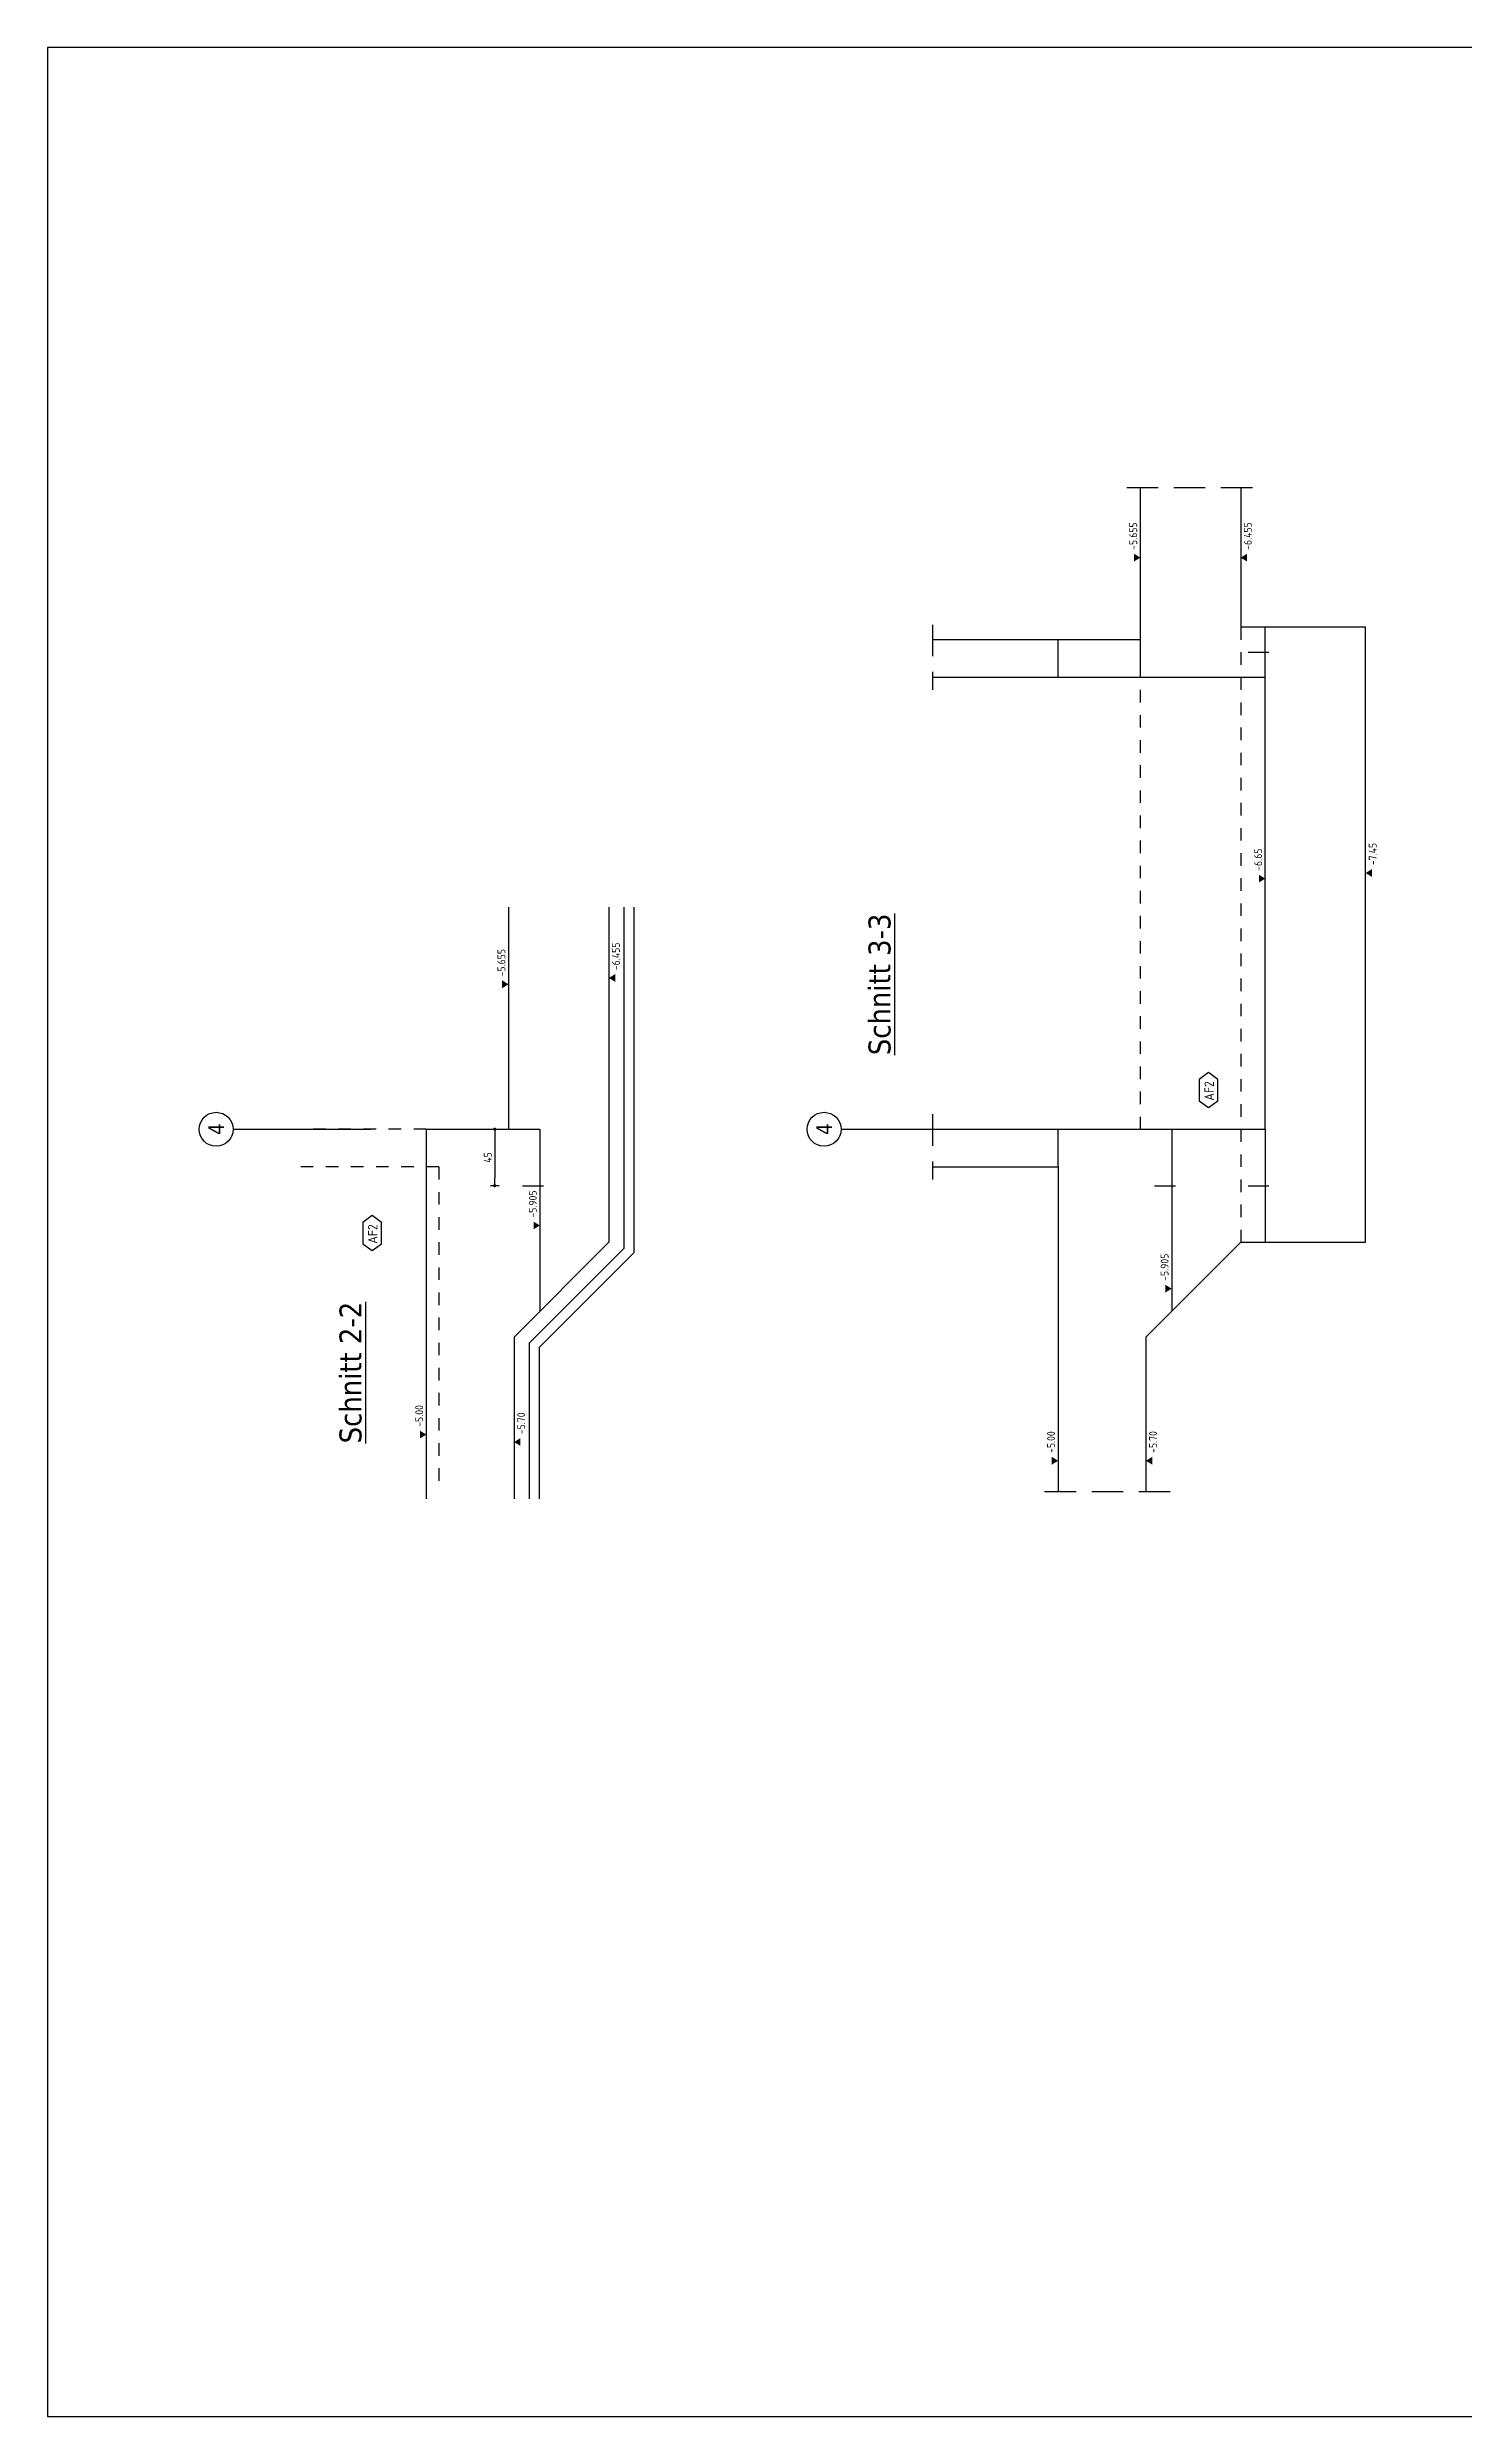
# Model space of a CAD drawing. Extents: x -13.2 to 53.1, y -36.8 to 21.9.
# Drawn here: x 15.91 to 27.19, y -36.78 to -17.9 of the extents above; entities that cross this region are included whole.
import ezdxf

# ---------------------------------------------------------------- set-up
doc = ezdxf.new("R2010")
doc.units = 0
doc.header["$LTSCALE"] = 0.25
for name, pattern in [('AUSGEZOGEN', [1000.01, 1000, 0.01]), ('GESTRICHELTX2', [1.5, 1, -0.5]), ('HIDDEN', [0.375, 0.25, -0.125]), ('STRICHPUNKT2', [0.55, 0.25, -0.125, 0.05, -0.125])]:
    doc.linetypes.add(name, pattern=pattern)
for name, color, linetype in [('ACHSEN', 7, 'Continuous'), ('AFB', 7, 'Continuous'), ('AFU', 7, 'Continuous'), ('BETON', 7, 'Continuous'), ('HILFE', 7, 'Continuous'), ('koten', 7, 'Continuous'), ('MASSE', 7, 'Continuous'), ('OBJEKT', 7, 'Continuous'), ('SFP_Achsen', 7, 'Continuous'), ('TEXT', 7, 'Continuous'), ('VERDECKT', 7, 'Continuous')]:
    doc.layers.add(name, color=color, linetype=linetype)
doc.layers.add('NOPLOT', color=7, linetype='Continuous', plot=False)
doc.styles.add('helv', font='tahoma.ttf')
doc.styles.add('txt', font='isocp.shx')
doc.linetypes.add('AFU_50K', pattern='A,0.15,["/",Standard,S=0.2,R=0,X=-0.01,Y=-0.1],0.07,["/",Standard,S=0.2,R=0,X=-0.01,Y=-0.1],0.15', length=0.37)
doc.linetypes.add('AFU_50L', pattern='A,0.75,["/",Standard,S=0.2,R=0,X=-0.01,Y=-0.1],0.07,["/",Standard,S=0.2,R=0,X=-0.01,Y=-0.1],0.75', length=1.57)
doc.linetypes.add('AFU_50M', pattern='A,0.45,["/",Standard,S=0.2,R=0,X=-0.01,Y=-0.1],0.07,["/",Standard,S=0.2,R=0,X=-0.01,Y=-0.1],0.45', length=0.97)
doc.dimstyles.new('DOT_I', dxfattribs={"dimscale": 0.25, "dimtxt": 0.25, "dimasz": 0.25, "dimexe": 0.1, "dimexo": 0.3, "dimgap": 0.1, "dimtad": 1, "dimdec": 3, "dimzin": 3, "dimtxsty": 'txt', "dimblk": 'DOT', "dimblk1": 'DOT', "dimblk2": 'DOT', "dimsah": 1, "dimcen": 0.1, "dimse1": 1, "dimse2": 1, "dimazin": 0, "dimtfac": 1, "dimtdec": 4, "dimtix": 1, "dimtmove": 2, "dimatfit": 3, "dimfxl": 0, "dimtvp": 1, "dimtolj": 1, "dimtzin": 0, "dimarcsym": 0})

# ---------------------------------------------------------------- blocks, each defined once
blk = doc.blocks.new('DOT')
at = {"layer": 'MASSE', "color": 7, "linetype": 'Continuous'}
for p, q in [((0, 0), (-1, 0)), ((0, 0.54), (0, -0.54))]:
    blk.add_line(p, q, dxfattribs=at)
at = {"layer": 'MASSE', "color": 7, "linetype": 'Continuous', "const_width": 0.2}
blk.add_lwpolyline([(-0.1, 0, 1), (0.1, 0, 1)], format="xyb", close=True, dxfattribs=at)
blk = doc.blocks.new('*D16')
at = {"layer": 'Defpoints', "color": 0, "linetype": 'AUSGEZOGEN', "transparency": 16777216}
for p in [(19.476, -26.523), (19.476, -26.973), (19.476, -26.973)]:
    blk.add_point(p, dxfattribs=at)
at = {"layer": 'MASSE', "color": 0, "linetype": 'AUSGEZOGEN', "lineweight": -2, "transparency": 16777216}
blk.add_line((19.476, -26.586), (19.476, -26.911), dxfattribs=at)
at = {"layer": 'MASSE', "color": 0, "linetype": 'AUSGEZOGEN', "lineweight": -2, "transparency": 16777216, "xscale": 0.0625, "yscale": 0.0625, "zscale": 0.0625}
for p, rotation in [((19.476, -26.523), 90), ((19.476, -26.973), 270)]:
    blk.add_blockref('DOT', p, dxfattribs=dict(at, rotation=rotation))
at = {"layer": 'MASSE', "color": 0, "linetype": 'AUSGEZOGEN', "transparency": 16777216, "insert": (19.42, -26.748), "char_height": 0.0625, "attachment_point": 5, "rotation": 90, "style": 'txt'}
blk.add_mtext('\\A1;45', dxfattribs=at)
blk = doc.blocks.new('okrd_o')
at = {"layer": 'koten', "color": 7, "linetype": 'Continuous'}
blk.add_solid([(-0.125, 0.202), (0.125, 0.202), (0, 0)], dxfattribs=at)
at = {"layer": 'koten', "style": 'txt'}
blk.add_attdef('OKRD', (0.25, 0.1), '', height=0.25, dxfattribs=at)
blk = doc.blocks.new('okrd_u')
at = {"layer": 'koten', "color": 7, "linetype": 'Continuous'}
blk.add_solid([(-0.125, -0.202), (0.125, -0.202), (0, 0)], dxfattribs=at)
at = {"layer": 'koten', "style": 'txt'}
blk.add_attdef('OKRD', (0.25, -0.35), '', height=0.25, dxfattribs=at)

msp = doc.modelspace()

# ---------------------------------------------------------------- linework, layer by layer
at = {"layer": 'ACHSEN', "color": 140, "linetype": 'AUSGEZOGEN'}
for p, q in [((17.3913, -26.5234), (18.487, -26.5234)), ((22.2346, -26.5234), (23.4189, -26.5234))]:
    msp.add_line(p, q, dxfattribs=at)
at = {"layer": 'AFB', "color": 1, "linetype": 'AUSGEZOGEN'}
for p, q in [((25.4768, -22.7234), (25.6438, -22.7234)), ((19.698, -26.9734), (19.865, -26.9734)), ((24.7318, -26.9734), (24.8988, -26.9734)), ((25.4768, -26.9734), (25.6438, -26.9734))]:
    msp.add_line(p, q, dxfattribs=at)
for points in [[(25.0889, -26.2965), (25.1628, -26.3507), (25.2368, -26.2965), (25.2368, -26.1257), (25.1628, -26.0714), (25.0889, -26.1257)], [(18.4249, -27.4359), (18.4989, -27.4901), (18.5728, -27.4359), (18.5728, -27.2651), (18.4989, -27.2109), (18.4249, -27.2651)]]:
    msp.add_lwpolyline(points, close=True, dxfattribs=at)
at = {"layer": 'AFU', "color": 8, "linetype": 'AFU_50K'}
for p, q in [((24.6188, -22.6234), (24.6188, -22.9234)), ((25.6138, -22.9234), (25.6138, -22.5234)), ((23.9638, -26.8234), (23.9638, -26.5234))]:
    msp.add_line(p, q, dxfattribs=at)
at = {"layer": 'AFU', "color": 8, "linetype": 'AFU_50M'}
for p, q in [((19.585, -26.5234), (19.835, -26.5234)), ((19.835, -26.5234), (19.835, -27.9684)), ((24.8688, -26.5234), (24.8688, -27.9734))]:
    msp.add_line(p, q, dxfattribs=at)
at = {"layer": 'AFU', "color": 8, "linetype": 'AFU_50L'}
msp.add_line((25.6138, -26.5234), (25.6138, -27.4234), dxfattribs=at)
at = {"layer": 'BETON', "color": 6, "linetype": 'AUSGEZOGEN'}
for p, q in [((24.6188, -21.412), (24.6188, -22.6234)), ((25.4188, -21.412), (25.4188, -22.5234)), ((24.6188, -22.6234), (22.9638, -22.6234)), ((26.4138, -22.5234), (25.4188, -22.5234)), ((26.4138, -27.4234), (26.4138, -22.5234)), ((25.6138, -22.9234), (22.9638, -22.9234)), ((25.6138, -26.5234), (25.6138, -22.9234)), ((19.585, -24.7539), (19.585, -26.5234)), ((20.385, -24.7539), (20.385, -27.4234)), ((18.93, -26.5234), (19.585, -26.5234)), ((18.93, -26.5234), (18.93, -29.4679)), ((22.9638, -26.5234), (25.6138, -26.5234)), ((22.9638, -26.8234), (23.9638, -26.8234)), ((23.9638, -26.8234), (23.9638, -29.4094)), ((20.385, -27.4234), (19.63, -28.1784)), ((25.4188, -27.4234), (24.6638, -28.1784)), ((25.4188, -27.4234), (26.4138, -27.4234)), ((19.63, -28.1784), (19.63, -29.4679)), ((24.6638, -28.1784), (24.6638, -29.4094))]:
    msp.add_line(p, q, dxfattribs=at)
at = {"layer": 'HILFE', "color": 102, "linetype": 'GESTRICHELTX2'}
for p, q in [((24.5116, -21.412), (25.5671, -21.412)), ((22.9638, -22.505), (22.9638, -23.0234)), ((22.9638, -26.4038), (22.9638, -26.9234)), ((23.8566, -29.4094), (24.8663, -29.4094))]:
    msp.add_line(p, q, dxfattribs=at)
at = {"layer": 'HILFE', "color": 102, "linetype": 'AUSGEZOGEN'}
for p, q in [((20.505, -24.7539), (20.505, -27.4731)), ((20.585, -24.7539), (20.585, -27.5062)), ((20.505, -27.4731), (19.75, -28.2281)), ((20.585, -27.5062), (19.83, -28.2612)), ((19.75, -28.2281), (19.75, -29.4679)), ((19.83, -28.2612), (19.83, -29.4679))]:
    msp.add_line(p, q, dxfattribs=at)
at = {"layer": 'NOPLOT', "color": 191, "linetype": 'AUSGEZOGEN'}
msp.add_line((23.9638, -22.9234), (23.9638, -22.6234), dxfattribs=at)
at = {"layer": 'OBJEKT', "color": 7, "linetype": 'AUSGEZOGEN'}
msp.add_lwpolyline([(15.9116, -36.7783), (53.0891, -36.7783), (53.0891, -17.9048), (15.9116, -17.9048)], close=True, dxfattribs=at)
at = {"layer": 'SFP_Achsen', "color": 7, "linetype": 'AUSGEZOGEN'}
for centre in [(17.2561, -26.5234), (22.0993, -26.5234)]:
    msp.add_circle(centre, 0.1352, dxfattribs=at)
at = {"layer": 'VERDECKT', "color": 7, "linetype": 'HIDDEN'}
for p, q in [((24.6188, -22.6234), (24.6188, -26.5234)), ((25.4188, -22.5234), (25.4188, -27.4234)), ((18.93, -26.5234), (17.93, -26.5234)), ((19.03, -26.8234), (17.93, -26.8234)), ((19.03, -26.8234), (19.03, -29.3996))]:
    msp.add_line(p, q, dxfattribs=at)

# ---------------------------------------------------------------- block references
at = {"layer": 'koten', "color": 191, "linetype": 'AUSGEZOGEN', "xscale": 0.25, "yscale": 0.25, "zscale": 0.25, "rotation": 90}
for name, p, values in [('okrd_o', (24.6188, -21.9695), {'OKRD': '-5.655'}), ('okrd_u', (25.4188, -21.9695), {'OKRD': '-6.455'}), ('okrd_o', (25.6138, -24.5264), {'OKRD': '-6.65'}), ('okrd_u', (26.4138, -24.4817), {'OKRD': '-7.45'})]:
    msp.add_blockref(name, p, dxfattribs=at).add_auto_attribs(values)
at = {"layer": 'koten', "color": 6, "linetype": 'STRICHPUNKT2', "xscale": 0.25, "yscale": 0.25, "zscale": 0.25, "rotation": 90}
for name, p, values in [('okrd_o', (19.585, -25.368), {'OKRD': '-5.655'}), ('okrd_u', (20.385, -25.3179), {'OKRD': '-6.455'}), ('okrd_o', (19.835, -27.2895), {'OKRD': '-5.905'}), ('okrd_u', (19.63, -29.0147), {'OKRD': '-5.70'})]:
    msp.add_blockref(name, p, dxfattribs=at).add_auto_attribs(values)
at = {"layer": 'koten', "color": 7, "linetype": 'AUSGEZOGEN', "xscale": 0.25, "yscale": 0.25, "zscale": 0.25, "rotation": 90}
for name, p, values in [('okrd_o', (24.8688, -27.793), {'OKRD': '-5.905'}), ('okrd_o', (18.93, -28.9553), {'OKRD': '-5.00'}), ('okrd_o', (23.9638, -29.1638), {'OKRD': '-5.00'}), ('okrd_u', (24.6638, -29.1638), {'OKRD': '-5.70'})]:
    msp.add_blockref(name, p, dxfattribs=at).add_auto_attribs(values)

# ---------------------------------------------------------------- texts
at = {"layer": 'AFB', "color": 7, "linetype": 'AUSGEZOGEN', "style": 'txt'}
for p in [(25.2052, -26.2954), (18.5412, -27.4348)]:
    msp.add_text('AF2', height=0.075, rotation=90, dxfattribs=at).set_placement(p)
at = {"layer": 'SFP_Achsen', "color": 6, "linetype": 'AUSGEZOGEN', "style": 'helv'}
for p in [(17.3192, -26.5687), (22.1624, -26.5687)]:
    msp.add_text('4', height=0.125, rotation=90, dxfattribs=at).set_placement(p)
at = {"layer": 'TEXT', "color": 5, "linetype": 'AUSGEZOGEN', "style": 'helv'}
for s, p in [('%%uSchnitt 3-3', (22.6285, -25.9332)), ('%%uSchnitt 2-2', (18.4138, -29.0254))]:
    msp.add_text(s, height=0.175, rotation=90, dxfattribs=at).set_placement(p)

# ---------------------------------------------------------------- dimensions: what is measured, and where the dimension line sits
at = {"layer": 'MASSE', "color": 7, "linetype": 'AUSGEZOGEN'}
dim = msp.add_linear_dim(base=(19.4764, -26.9734), p1=(19.4764, -26.5234), p2=(19.4764, -26.9734), angle=90, dimstyle='DOT_I', override={"dimdec": 0, "dimlfac": 100}, dxfattribs=at)
dim.commit()
dim.dimension.update_dxf_attribs({"geometry": '*D16', "text_midpoint": (19.4202, -26.7484)})

doc.saveas('drawing.dxf')
